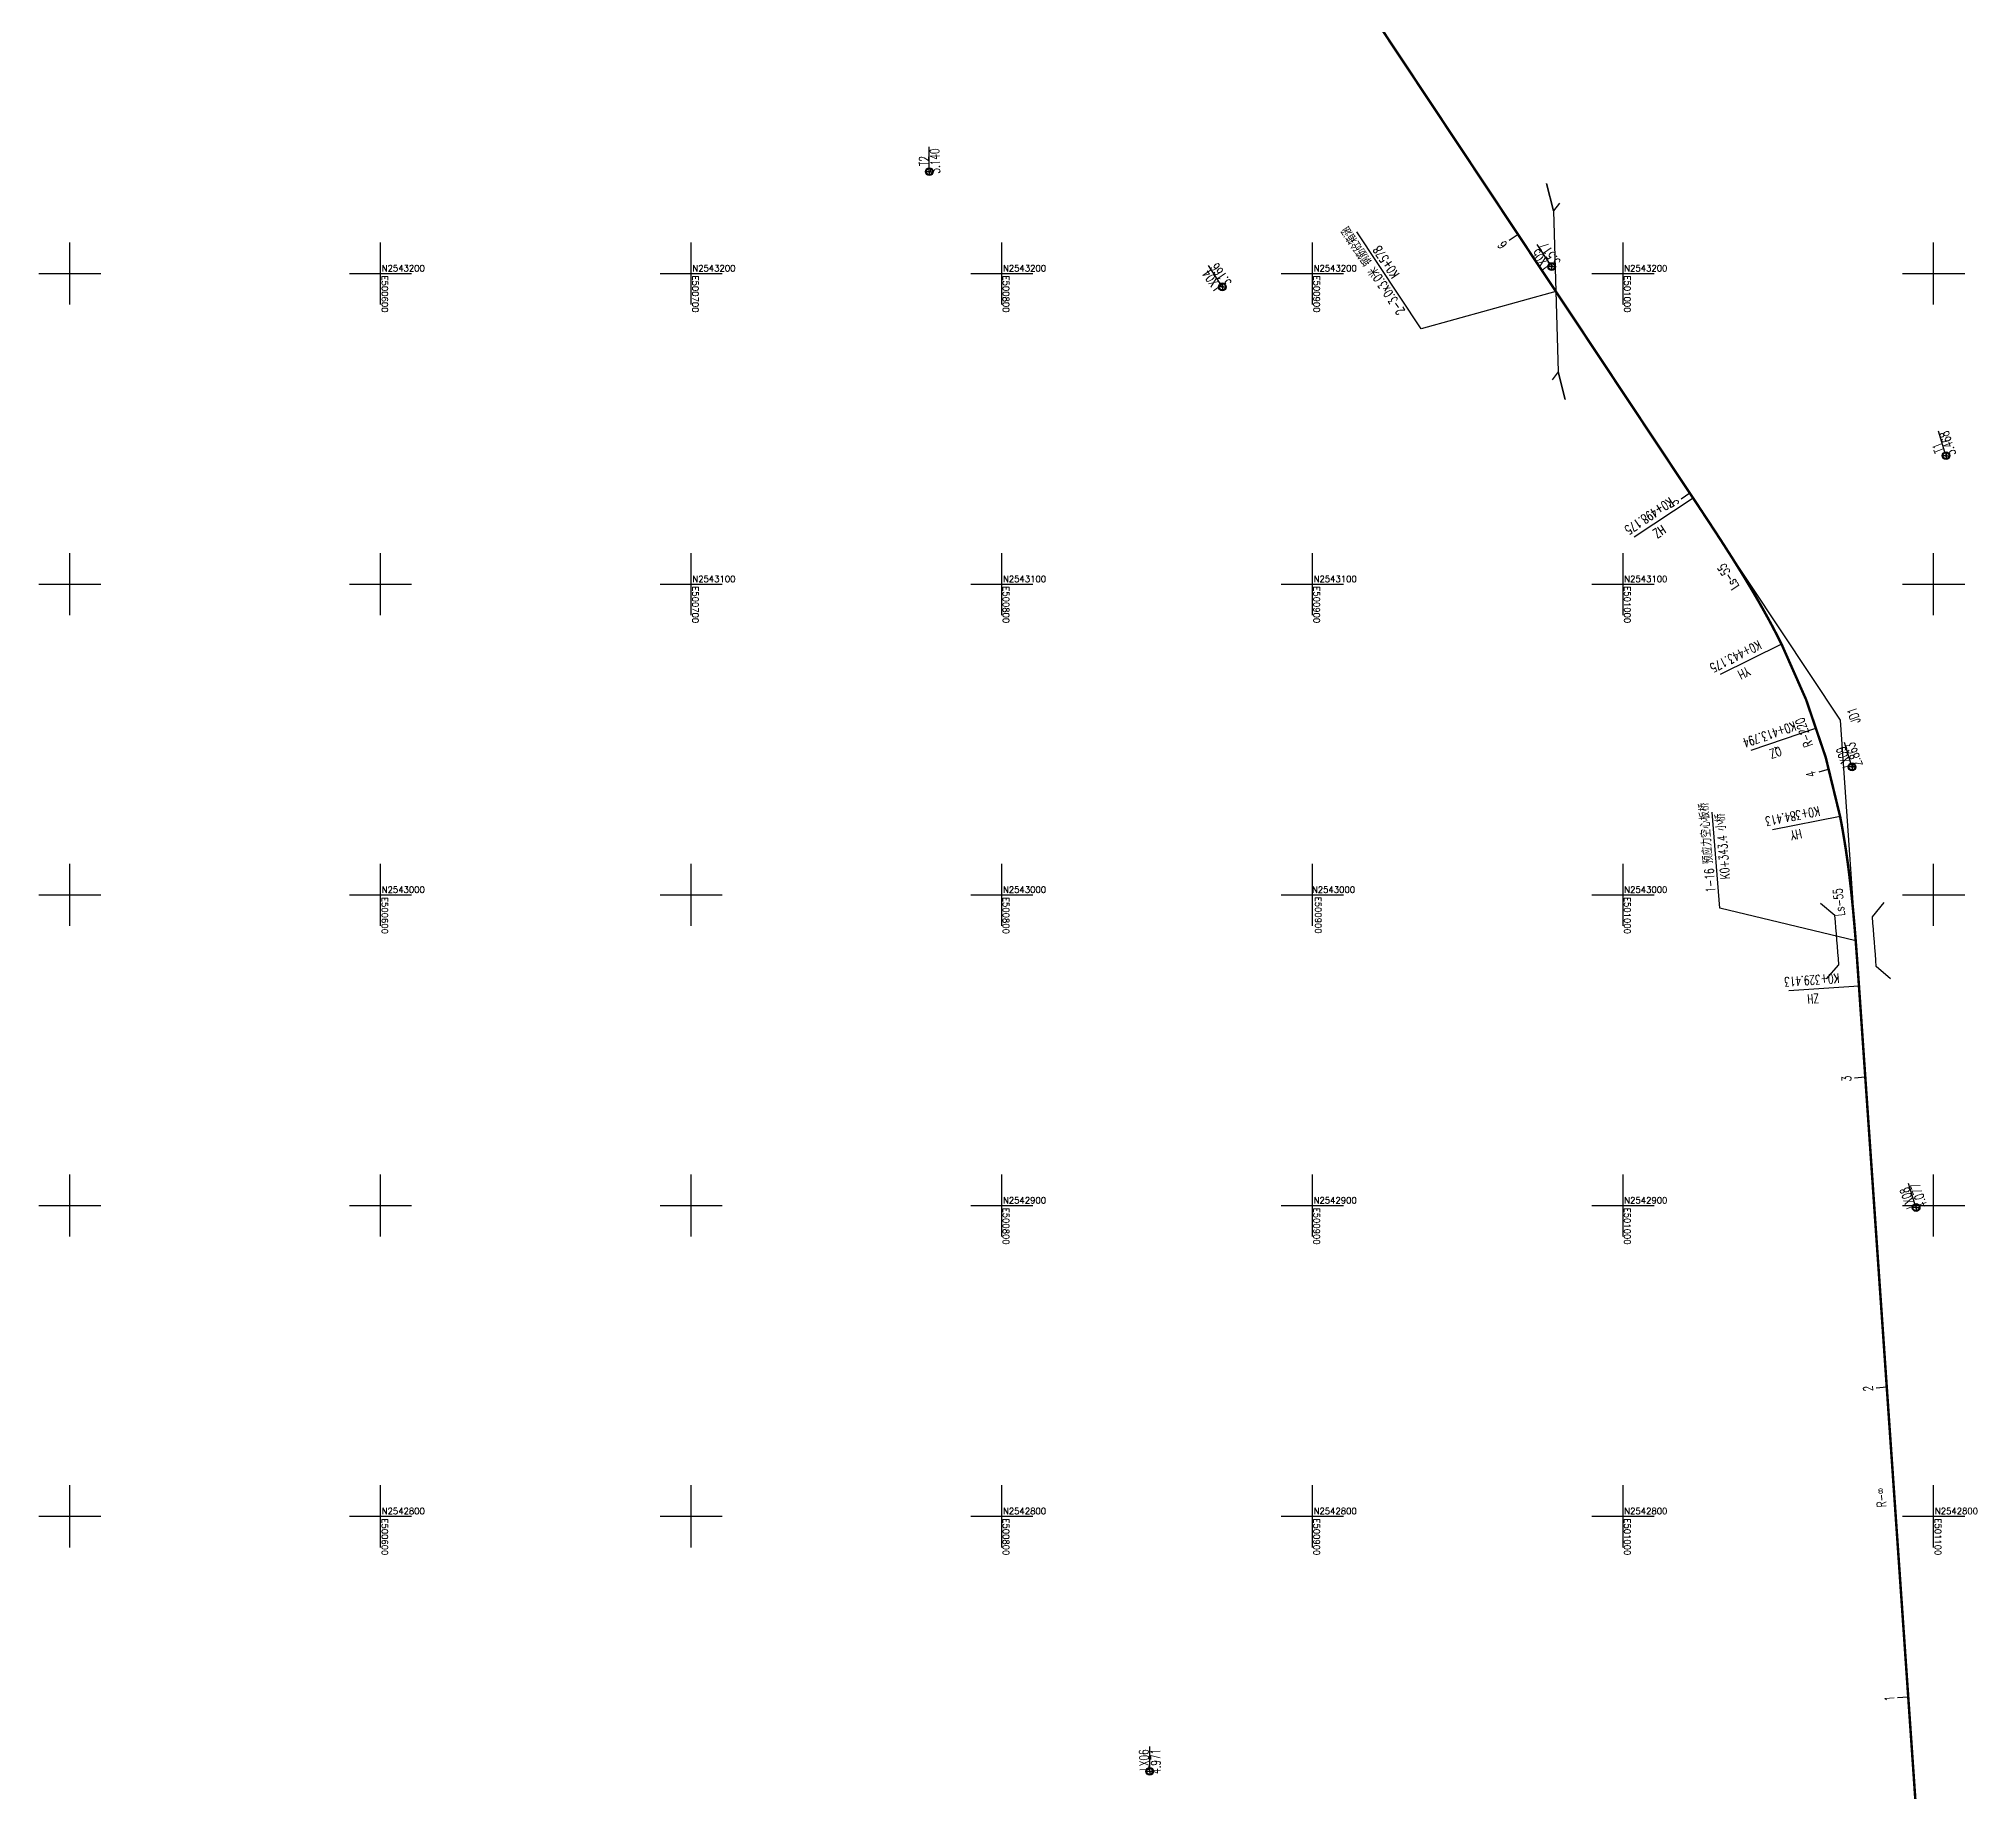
# Model space of a CAD drawing. Header units: inches. Extents: x 499362 to 502582, y 2541888 to 2545349.
# Drawn here: x 500490 to 501114, y 2542711 to 2543276 of the extents above; entities that cross this region are included whole.
import ezdxf
from ezdxf.enums import TextEntityAlignment as Align

# ---------------------------------------------------------------- set-up
doc = ezdxf.new("R2010")
doc.units = ezdxf.units.IN
for name, color, linetype in [('canshu', 7, 'Continuous'), ('circle', 3, 'Continuous'), ('station', 6, 'Continuous'), ('zhix', 7, 'Continuous'), ('坐标网', 2, 'Continuous'), ('控制导线点', 7, 'Continuous'), ('构造物', 5, 'Continuous'), ('桥梁', 6, 'Continuous'), ('要素桩', 7, 'Continuous')]:
    doc.layers.add(name, color=color, linetype=linetype)
doc.styles.add('GTF_XW', font='simplex1.shx', dxfattribs={"width": 0.7, "bigfont": 'hztxt.shx'})
doc.styles.get("Standard").update_dxf_attribs({"font": 'simplex1.shx', "width": 0.7, "bigfont": 'hztxt.shx'})
doc.styles.add('构造物', font='simplex1.shx', dxfattribs={"width": 0.75, "bigfont": 'hztxt.shx'})
doc.styles.add('桥梁', font='simplex1.shx', dxfattribs={"width": 0.75, "bigfont": 'hztxt.shx'})

# ---------------------------------------------------------------- blocks, each defined once
blk = doc.blocks.new('控制导线点')
at = {"layer": '控制导线点'}
for p, q in [((500961.792, 2543567.946, 3.298), (500960.192, 2543567.946)), ((500962.192, 2543568.346, 3.298), (500962.192, 2543569.946)), ((500962.192, 2543567.546, 3.298), (500962.192, 2543565.946)), ((500962.592, 2543567.946, 3.298), (500964.192, 2543567.946))]:
    blk.add_line(p, q, dxfattribs=at)
for centre, radius in [((500962.192, 2543567.946), 2.5), ((500962.192, 2543567.946), 2), ((500962.192, 2543567.946, 3.298), 0.4)]:
    blk.add_circle(centre, radius, dxfattribs=at)

msp = doc.modelspace()

# ---------------------------------------------------------------- linework, layer by layer
at = {"layer": 'circle', "flags": 128}
msp.add_lwpolyline([(501098.74, 2542642), (501070.02, 2543056.24), (500722.15, 2543579.97), (500789.69, 2544110.56), (500796.25, 2544564.61), (500780.14, 2544704.36), (500785.15, 2545040.06)], dxfattribs=at)
at = {"layer": 'circle'}
for centre in [(501022.54, 2543127.72), (501051.02, 2543080.72), (501069.88, 2543025.25), (501075.96, 2542970.62)]:
    msp.add_circle(centre, 0, dxfattribs=at)
at = {"layer": 'station'}
for p, q in [((500966.2, 2543212.54), (500963.34, 2543210.65)), ((501021.53, 2543129.25), (501018.67, 2543127.35)), ((501066.33, 2543040.42), (501063.02, 2543039.52)), ((501077.99, 2542941.28), (501074.57, 2542941.04)), ((501084.91, 2542841.52), (501081.49, 2542841.28)), ((501091.83, 2542741.76), (501088.41, 2542741.52))]:
    msp.add_line(p, q, dxfattribs=at)
at = {"layer": 'zhix', "const_width": 0.8, "flags": 128}
msp.add_lwpolyline([(501098.74, 2542642), (501075.96, 2542970.62), (501075.89, 2542971.62), (501075.82, 2542972.62), (501075.75, 2542973.62), (501075.68, 2542974.61), (501075.61, 2542975.61), (501075.54, 2542976.61), (501075.47, 2542977.61), (501075.4, 2542978.6), (501075.33, 2542979.6), (501075.25, 2542980.6), (501075.18, 2542981.6), (501075.11, 2542982.59), (501075.03, 2542983.59), (501074.95, 2542984.59), (501074.88, 2542985.58), (501074.8, 2542986.58), (501074.72, 2542987.58), (501074.64, 2542988.57), (501074.55, 2542989.57), (501074.47, 2542990.57), (501074.38, 2542991.56), (501074.29, 2542992.56), (501074.2, 2542993.56), (501074.11, 2542994.55), (501074.02, 2542995.55), (501073.92, 2542996.54), (501073.82, 2542997.54), (501073.72, 2542998.53), (501073.62, 2542999.53), (501073.51, 2543000.52), (501073.41, 2543001.52), (501073.3, 2543002.51), (501073.18, 2543003.5), (501073.07, 2543004.5), (501072.95, 2543005.49), (501072.83, 2543006.48), (501072.71, 2543007.47), (501072.58, 2543008.47), (501072.45, 2543009.46), (501072.32, 2543010.45), (501072.18, 2543011.44), (501072.04, 2543012.43), (501071.9, 2543013.42), (501071.75, 2543014.41), (501071.6, 2543015.4), (501071.44, 2543016.39), (501071.29, 2543017.37), (501071.12, 2543018.36), (501070.96, 2543019.35), (501070.79, 2543020.33), (501070.62, 2543021.32), (501070.44, 2543022.3), (501070.26, 2543023.28), (501070.07, 2543024.27), (501069.88, 2543025.25, 0.066874), (501051.02, 2543080.72), (501050.57, 2543081.61), (501050.12, 2543082.5), (501049.66, 2543083.39), (501049.21, 2543084.28), (501048.74, 2543085.17), (501048.28, 2543086.05), (501047.81, 2543086.94), (501047.33, 2543087.82), (501046.86, 2543088.7), (501046.38, 2543089.57), (501045.89, 2543090.45), (501045.41, 2543091.32), (501044.92, 2543092.19), (501044.42, 2543093.06), (501043.93, 2543093.93), (501043.43, 2543094.8), (501042.93, 2543095.66), (501042.42, 2543096.53), (501041.92, 2543097.39), (501041.41, 2543098.25), (501040.9, 2543099.11), (501040.38, 2543099.97), (501039.87, 2543100.82), (501039.35, 2543101.68), (501038.83, 2543102.53), (501038.3, 2543103.39), (501037.78, 2543104.24), (501037.25, 2543105.09), (501036.72, 2543105.94), (501036.19, 2543106.78), (501035.66, 2543107.63), (501035.13, 2543108.47), (501034.59, 2543109.32), (501034.05, 2543110.16), (501033.51, 2543111), (501032.97, 2543111.85), (501032.43, 2543112.69), (501031.89, 2543113.53), (501031.35, 2543114.37), (501030.8, 2543115.2), (501030.26, 2543116.04), (501029.71, 2543116.88), (501029.16, 2543117.72), (501028.61, 2543118.55), (501028.06, 2543119.39), (501027.51, 2543120.22), (501026.96, 2543121.06), (501026.41, 2543121.89), (501025.86, 2543122.73), (501025.31, 2543123.56), (501024.75, 2543124.39), (501024.2, 2543125.23), (501023.65, 2543126.06), (501023.09, 2543126.89), (501022.54, 2543127.72), (500793.18, 2543473.03)], format="xyb", dxfattribs=at)
at = {"layer": '坐标网'}
for p, q in [((500500, 2543190), (500500, 2543210)), ((500600, 2543190), (500600, 2543210)), ((500700, 2543190), (500700, 2543210)), ((500800, 2543190), (500800, 2543210)), ((500900, 2543190), (500900, 2543210)), ((501000, 2543190), (501000, 2543210)), ((501100, 2543190), (501100, 2543210)), ((500490, 2543200), (500510, 2543200)), ((500590, 2543200), (500610, 2543200)), ((500690, 2543200), (500710, 2543200)), ((500790, 2543200), (500810, 2543200)), ((500890, 2543200), (500910, 2543200)), ((500990, 2543200), (501010, 2543200)), ((501090, 2543200), (501110, 2543200)), ((500500, 2543090), (500500, 2543110)), ((500600, 2543090), (500600, 2543110)), ((500700, 2543090), (500700, 2543110)), ((500800, 2543090), (500800, 2543110)), ((500900, 2543090), (500900, 2543110)), ((501000, 2543090), (501000, 2543110)), ((501100, 2543090), (501100, 2543110)), ((500490, 2543100), (500510, 2543100)), ((500590, 2543100), (500610, 2543100)), ((500690, 2543100), (500710, 2543100)), ((500790, 2543100), (500810, 2543100)), ((500890, 2543100), (500910, 2543100)), ((500990, 2543100), (501010, 2543100)), ((501090, 2543100), (501110, 2543100)), ((500500, 2542990), (500500, 2543010)), ((500600, 2542990), (500600, 2543010)), ((500700, 2542990), (500700, 2543010)), ((500800, 2542990), (500800, 2543010)), ((500900, 2542990), (500900, 2543010)), ((501000, 2542990), (501000, 2543010)), ((501100, 2542990), (501100, 2543010)), ((500490, 2543000), (500510, 2543000)), ((500590, 2543000), (500610, 2543000)), ((500690, 2543000), (500710, 2543000)), ((500790, 2543000), (500810, 2543000)), ((500890, 2543000), (500910, 2543000)), ((500990, 2543000), (501010, 2543000)), ((501090, 2543000), (501110, 2543000)), ((500500, 2542890), (500500, 2542910)), ((500600, 2542890), (500600, 2542910)), ((500700, 2542890), (500700, 2542910)), ((500800, 2542890), (500800, 2542910)), ((500900, 2542890), (500900, 2542910)), ((501000, 2542890), (501000, 2542910)), ((501100, 2542890), (501100, 2542910)), ((500490, 2542900), (500510, 2542900)), ((500590, 2542900), (500610, 2542900)), ((500690, 2542900), (500710, 2542900)), ((500790, 2542900), (500810, 2542900)), ((500890, 2542900), (500910, 2542900)), ((500990, 2542900), (501010, 2542900)), ((501090, 2542900), (501110, 2542900)), ((500500, 2542790), (500500, 2542810)), ((500600, 2542790), (500600, 2542810)), ((500700, 2542790), (500700, 2542810)), ((500800, 2542790), (500800, 2542810)), ((500900, 2542790), (500900, 2542810)), ((501000, 2542790), (501000, 2542810)), ((501100, 2542790), (501100, 2542810)), ((500490, 2542800), (500510, 2542800)), ((500590, 2542800), (500610, 2542800)), ((500690, 2542800), (500710, 2542800)), ((500790, 2542800), (500810, 2542800)), ((500890, 2542800), (500910, 2542800)), ((500990, 2542800), (501010, 2542800)), ((501090, 2542800), (501110, 2542800))]:
    msp.add_line(p, q, dxfattribs=at)
at = {"layer": '控制导线点'}
for p, q in [((500776.68, 2543233.98, -1.65), (500776.68, 2543240.74, -1.65)), ((500976.34, 2543203.26, -3.3), (500972.41, 2543209.27, -3.3)), ((500870.35, 2543196.72, 1.52), (500866.53, 2543202.51, 1.52)), ((501103.61, 2543142.52, 1.82), (501101.51, 2543149.24, 1.82)), ((501073.36, 2543042.39, 3.64), (501071.31, 2543048.99, 3.64)), ((501093.97, 2542900.57, -3.3), (501091.92, 2542907.08, -3.3)), ((500847.65, 2542719.15, 1.67), (500847.65, 2542725.91, 1.67))]:
    msp.add_line(p, q, dxfattribs=at)
at = {"layer": '构造物', "flags": 128}
msp.add_lwpolyline([(500979.58, 2543222.67), (500977.65, 2543220.16), (500975.41, 2543228.96), (500977.65, 2543220.16), (500979.09, 2543168.28), (500981.34, 2543159.48), (500979.09, 2543168.28), (500977.16, 2543165.77)], dxfattribs=at)
at = {"layer": '构造物'}
msp.add_lwpolyline([(500978.37, 2543194.22), (500935.03, 2543182.12), (500914.28, 2543213.35)], dxfattribs=at)
at = {"layer": '桥梁', "linetype": 'Continuous'}
msp.add_lwpolyline([(501074.91, 2542985.17), (501031.16, 2542995.7), (501028.74, 2543026.62)], dxfattribs=at)
at = {"layer": '桥梁', "flags": 128}
for points in [[(501086.07, 2542972.95), (501081.54, 2542976.89), (501081.4, 2542978.89), (501081.25, 2542980.89), (501081.1, 2542982.9), (501080.95, 2542984.91), (501080.79, 2542986.91), (501080.63, 2542988.93), (501080.46, 2542990.94), (501080.28, 2542992.95), (501084.12, 2542997.56)], [(501065.53, 2542972.97), (501069.46, 2542977.5), (501069.32, 2542979.49), (501069.17, 2542981.48), (501069.02, 2542983.46), (501068.87, 2542985.44), (501068.71, 2542987.42), (501068.55, 2542989.39), (501068.38, 2542991.37), (501068.2, 2542993.34), (501063.59, 2542997.18)]]:
    msp.add_lwpolyline(points, dxfattribs=at)
at = {"layer": '要素桩'}
for p, q in [((501022.54, 2543127.72), (501003.55, 2543115.11)), ((501051.02, 2543080.72), (501031.28, 2543070.9)), ((501062.3, 2543053.61), (501041.14, 2543046.42)), ((501069.88, 2543025.25), (501048.15, 2543020.97)), ((501075.96, 2542970.62), (501053.41, 2542969.06))]:
    msp.add_line(p, q, dxfattribs=at)

# ---------------------------------------------------------------- block references
at = {"layer": '控制导线点', "xscale": 0.5, "yscale": 0.5}
for p, zscale in [((250295.58, 1271448.76, -1.65), 0.5), ((250495.93, 1271418.24, -3.3), 0.5), ((250389.94, 1271411.71, 1.52), 0.5000000000000002), ((250622.89, 1271357.35, 1.82), 0.5), ((250592.64, 1271257.22, -1.65), 0.5), ((250613.25, 1271115.4, -3.3), 0.5), ((250366.55, 1270933.93, 3.32), 0.5)]:
    msp.add_blockref('控制导线点', p, dxfattribs=dict(at, zscale=zscale))

# ---------------------------------------------------------------- texts
at = {"layer": 'canshu', "style": 'GTF_XW', "width": 0.7}
for s, rotation, p in [('Ls-55', 121.80298, (501033.87, 2543102.4)), ('R-220', 108.77965, (501058.25, 2543052.23)), ('JD1', 108.77965, (501074.29, 2543057.69)), ('Ls-55', 95.75632, (501069.51, 2542997.6)), ('R-∞', 93.96583, (501083.08, 2542806.01))]:
    msp.add_text(s, height=3, rotation=rotation, dxfattribs=at).set_placement(p, align=Align.MIDDLE)
at = {"layer": 'station', "style": 'GTF_XW', "width": 0.7}
for s, rotation, p in [('6', 123.59348, (500962.39, 2543210.01)), ('5', 123.59348, (501017.72, 2543126.72)), ('4', 105.18731, (501061.92, 2543039.22)), ('3', 93.96583, (501073.43, 2542940.96)), ('2', 93.96583, (501080.35, 2542841.2)), ('1', 93.96583, (501087.27, 2542741.44))]:
    msp.add_text(s, height=3, rotation=rotation, dxfattribs=at).set_placement(p, align=Align.CENTER)
at = {"layer": '坐标网', "style": 'GTF_XW'}
for s, p in [('E500600', (500600.4, 2543199.33)), ('E500700', (500700.4, 2543199.33)), ('E500800', (500800.4, 2543199.33)), ('E500900', (500900.4, 2543199.33)), ('E501000', (501000.4, 2543199.33)), ('E500700', (500700.4, 2543099.33)), ('E500800', (500800.4, 2543099.33)), ('E500900', (500900.4, 2543099.33)), ('E501000', (501000.4, 2543099.33)), ('E500600', (500600.4, 2542999.33)), ('E500800', (500800.4, 2542999.33)), ('E500900', (500900.88, 2542999.42)), ('E501000', (501000.4, 2542999.33)), ('E500800', (500800.4, 2542899.33)), ('E500900', (500900.4, 2542899.33)), ('E501000', (501000.4, 2542899.33)), ('E500600', (500600.4, 2542799.33)), ('E500800', (500800.4, 2542799.33)), ('E500900', (500900.4, 2542799.33)), ('E501000', (501000.4, 2542799.33)), ('E501100', (501100.4, 2542799.33))]:
    msp.add_text(s, height=2, rotation=270, dxfattribs=at).set_placement(p)
for s, p in [('N2543200', (500600.4, 2543200.67)), ('N2543200', (500700.4, 2543200.67)), ('N2543200', (500800.4, 2543200.67)), ('N2543200', (500900.4, 2543200.67)), ('N2543200', (501000.4, 2543200.67)), ('N2543100', (500700.4, 2543100.67)), ('N2543100', (500800.4, 2543100.67)), ('N2543100', (500900.4, 2543100.67)), ('N2543100', (501000.4, 2543100.67)), ('N2543000', (500600.4, 2543000.67)), ('N2543000', (500800.4, 2543000.67)), ('N2543000', (500899.86, 2543000.67)), ('N2543000', (501000.4, 2543000.67)), ('N2542900', (500800.4, 2542900.67)), ('N2542900', (500900.4, 2542900.67)), ('N2542900', (501000.4, 2542900.67)), ('N2542800', (500600.4, 2542800.67)), ('N2542800', (500800.4, 2542800.67)), ('N2542800', (500900.4, 2542800.67)), ('N2542800', (501000.4, 2542800.67)), ('N2542800', (501100.4, 2542800.67))]:
    msp.add_text(s, height=2, dxfattribs=at).set_placement(p)
at = {"layer": '控制导线点', "ltscale": 1000, "width": 0.7}
for s, rotation, p in [('T2', 91.98239, (500774.88, 2543237.8, -1.87)), ('3.140', 91.98239, (500778.37, 2543240.21, -1.87)), ('LX05', 125.19945, (500971.45, 2543207.34, -5.55)), ('3.517', 125.19945, (500974.13, 2543209.5, -5.55)), ('LX04', 125.3872, (500865.59, 2543200.67, -0.73)), ('3.166', 125.3872, (500868.21, 2543202.8, -0.73)), ('3.468', 109.36644, (501103.19, 2543149.05, -0.43)), ('T1', 109.36644, (501100.86, 2543145.4, -0.43)), ('2.863', 109.24643, (501073.05, 2543048.91, 1.39)), ('LX09', 109.24643, (501069.89, 2543047.55, 1.39)), ('LX08', 109.47973, (501090.43, 2542905.68, -5.55)), ('4.077', 109.47973, (501093.83, 2542907.07, -5.55)), ('LX06', 91.98239, (500845.71, 2542724.99, -0.58)), ('4.971', 91.98239, (500849.42, 2542725.13, -0.58))]:
    msp.add_text(s, height=3, rotation=rotation, dxfattribs=at).set_placement(p, align=Align.MIDDLE_RIGHT)
at = {"layer": '构造物', "style": '构造物', "width": 0.7}
for s, p in [('2-3.0x3.0米 钢筋砼箱涵', (500919.55, 2543200.91)), ('K0+578', (500923.71, 2543203.68))]:
    msp.add_text(s, height=3, rotation=123.59348, dxfattribs=at).set_placement(p, align=Align.MIDDLE_CENTER)
at = {"layer": '桥梁', "linetype": 'Continuous', "style": '桥梁', "width": 0.7}
for s, p in [('1-16 预应力空心板桥', (501027.12, 2543015.25)), ('K0+343.4 小桥', (501032.11, 2543015.64))]:
    msp.add_text(s, height=3, rotation=94.46963, dxfattribs=at).set_placement(p, align=Align.MIDDLE_CENTER)
at = {"layer": '要素桩', "style": 'GTF_XW', "width": 0.7}
for s, rotation, p in [('K0+498.175', 213.59348, (501008.39, 2543121.92)), ('HZ', 213.59348, (501011.71, 2543116.93)), ('K0+443.175', 206.43151, (501036.25, 2543076.73)), ('YH', 206.43151, (501038.92, 2543071.35)), ('K0+413.794', 198.77965, (501047.14, 2543051.62)), ('QZ', 198.77965, (501049.07, 2543045.94)), ('K0+384.413', 191.1278, (501054.58, 2543025.3)), ('HY', 191.1278, (501055.74, 2543019.41)), ('K0+329.413', 183.96583, (501060.79, 2542972.58)), ('ZH', 183.96583, (501061.2, 2542966.59))]:
    msp.add_text(s, height=3, rotation=rotation, dxfattribs=at).set_placement(p, align=Align.MIDDLE)

doc.saveas('drawing.dxf')
